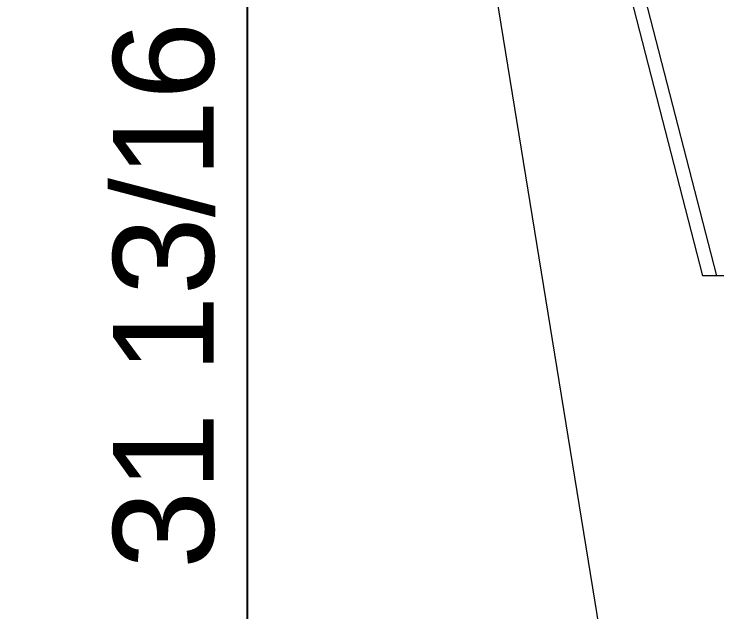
# Model space of a CAD drawing. Header units: inches. Extents: x -11 to 189, y -7 to 133.
# Drawn here: x -9.13 to 2.21, y 106.51 to 116.16 of the extents above; entities that cross this region are included whole.
import ezdxf

# ---------------------------------------------------------------- set-up
doc = ezdxf.new("R2010")
doc.units = ezdxf.units.IN
doc.layers.add('ZANO_R', color=7, linetype='Continuous', lineweight=0)
doc.layers.add('ZANO_W', color=1, linetype='Continuous', lineweight=0)
doc.styles.get("Standard").update_dxf_attribs({"font": 'arial.ttf'})
doc.dimstyles.new('amerykanie', dxfattribs={"dimtxt": 50, "dimasz": 50, "dimexe": 0.5, "dimexo": 0.5, "dimgap": 1, "dimtad": 1, "dimdec": 0, "dimzin": 0, "dimlunit": 5, "dimtxsty": 'Standard', "dimcen": 0.09, "dimclrd": 1, "dimclre": 1, "dimclrt": 1, "dimazin": 0, "dimtfac": 1, "dimtdec": 0, "dimtmove": 0, "dimatfit": 3, "dimfxl": 1, "dimtzin": 0, "dimarcsym": 1})

# ---------------------------------------------------------------- blocks, each defined once
blk = doc.blocks.new('*D386')
at = {"layer": 'ZANO_W', "color": 1, "lineweight": -2}
for p, q in [((-3.233, 127.525), (-5.869, 127.525)), ((-5.369, 126.525), (-5.369, 96.714)), ((-3.233, 95.714), (-5.869, 95.714))]:
    blk.add_line(p, q, dxfattribs=at)
at = {"layer": 'ZANO_W', "color": 1}
for points in [[(-5.202, 126.525), (-5.536, 126.525), (-5.369, 127.525)], [(-5.536, 96.714), (-5.202, 96.714), (-5.369, 95.714)]]:
    blk.add_solid(points, dxfattribs=at)
at = {"layer": 'ZANO_W', "color": 1, "insert": (-6.71, 111.62), "char_height": 1.625, "attachment_point": 5, "rotation": 90}
blk.add_mtext('31 13/16', dxfattribs=at)

msp = doc.modelspace()

# ---------------------------------------------------------------- linework, layer by layer
at = {"layer": 'ZANO_R'}
for p, q in [((1.98108, 96.029), (-3.11357, 127.33226)), ((-2.00473, 127.42144), (1.98108, 111.93451)), ((1.04775, 116.42633), (2.20379, 111.93451)), ((14.23017, 111.93451), (1.98108, 111.93451))]:
    msp.add_line(p, q, dxfattribs=at)

# ---------------------------------------------------------------- dimensions: what is measured, and where the dimension line sits
at = {"layer": 'ZANO_W'}
dim = msp.add_linear_dim(base=(-5.36915, 95.71404), p1=(-2.73282, 127.52506), p2=(-2.73282, 95.71404), angle=90, dimstyle='amerykanie', override={"dimtxt": 1.625, "dimasz": 1, "dimgap": 0.5, "dimdec": 4, "dimaunit": 1, "dimadec": 1, "dimtdec": 4, "dimtmove": 1, "dimfrac": 2}, dxfattribs=at)
dim.commit()
dim.dimension.update_dxf_attribs({"geometry": '*D386', "text_midpoint": (-6.70992, 111.61955)})

doc.saveas('drawing.dxf')
